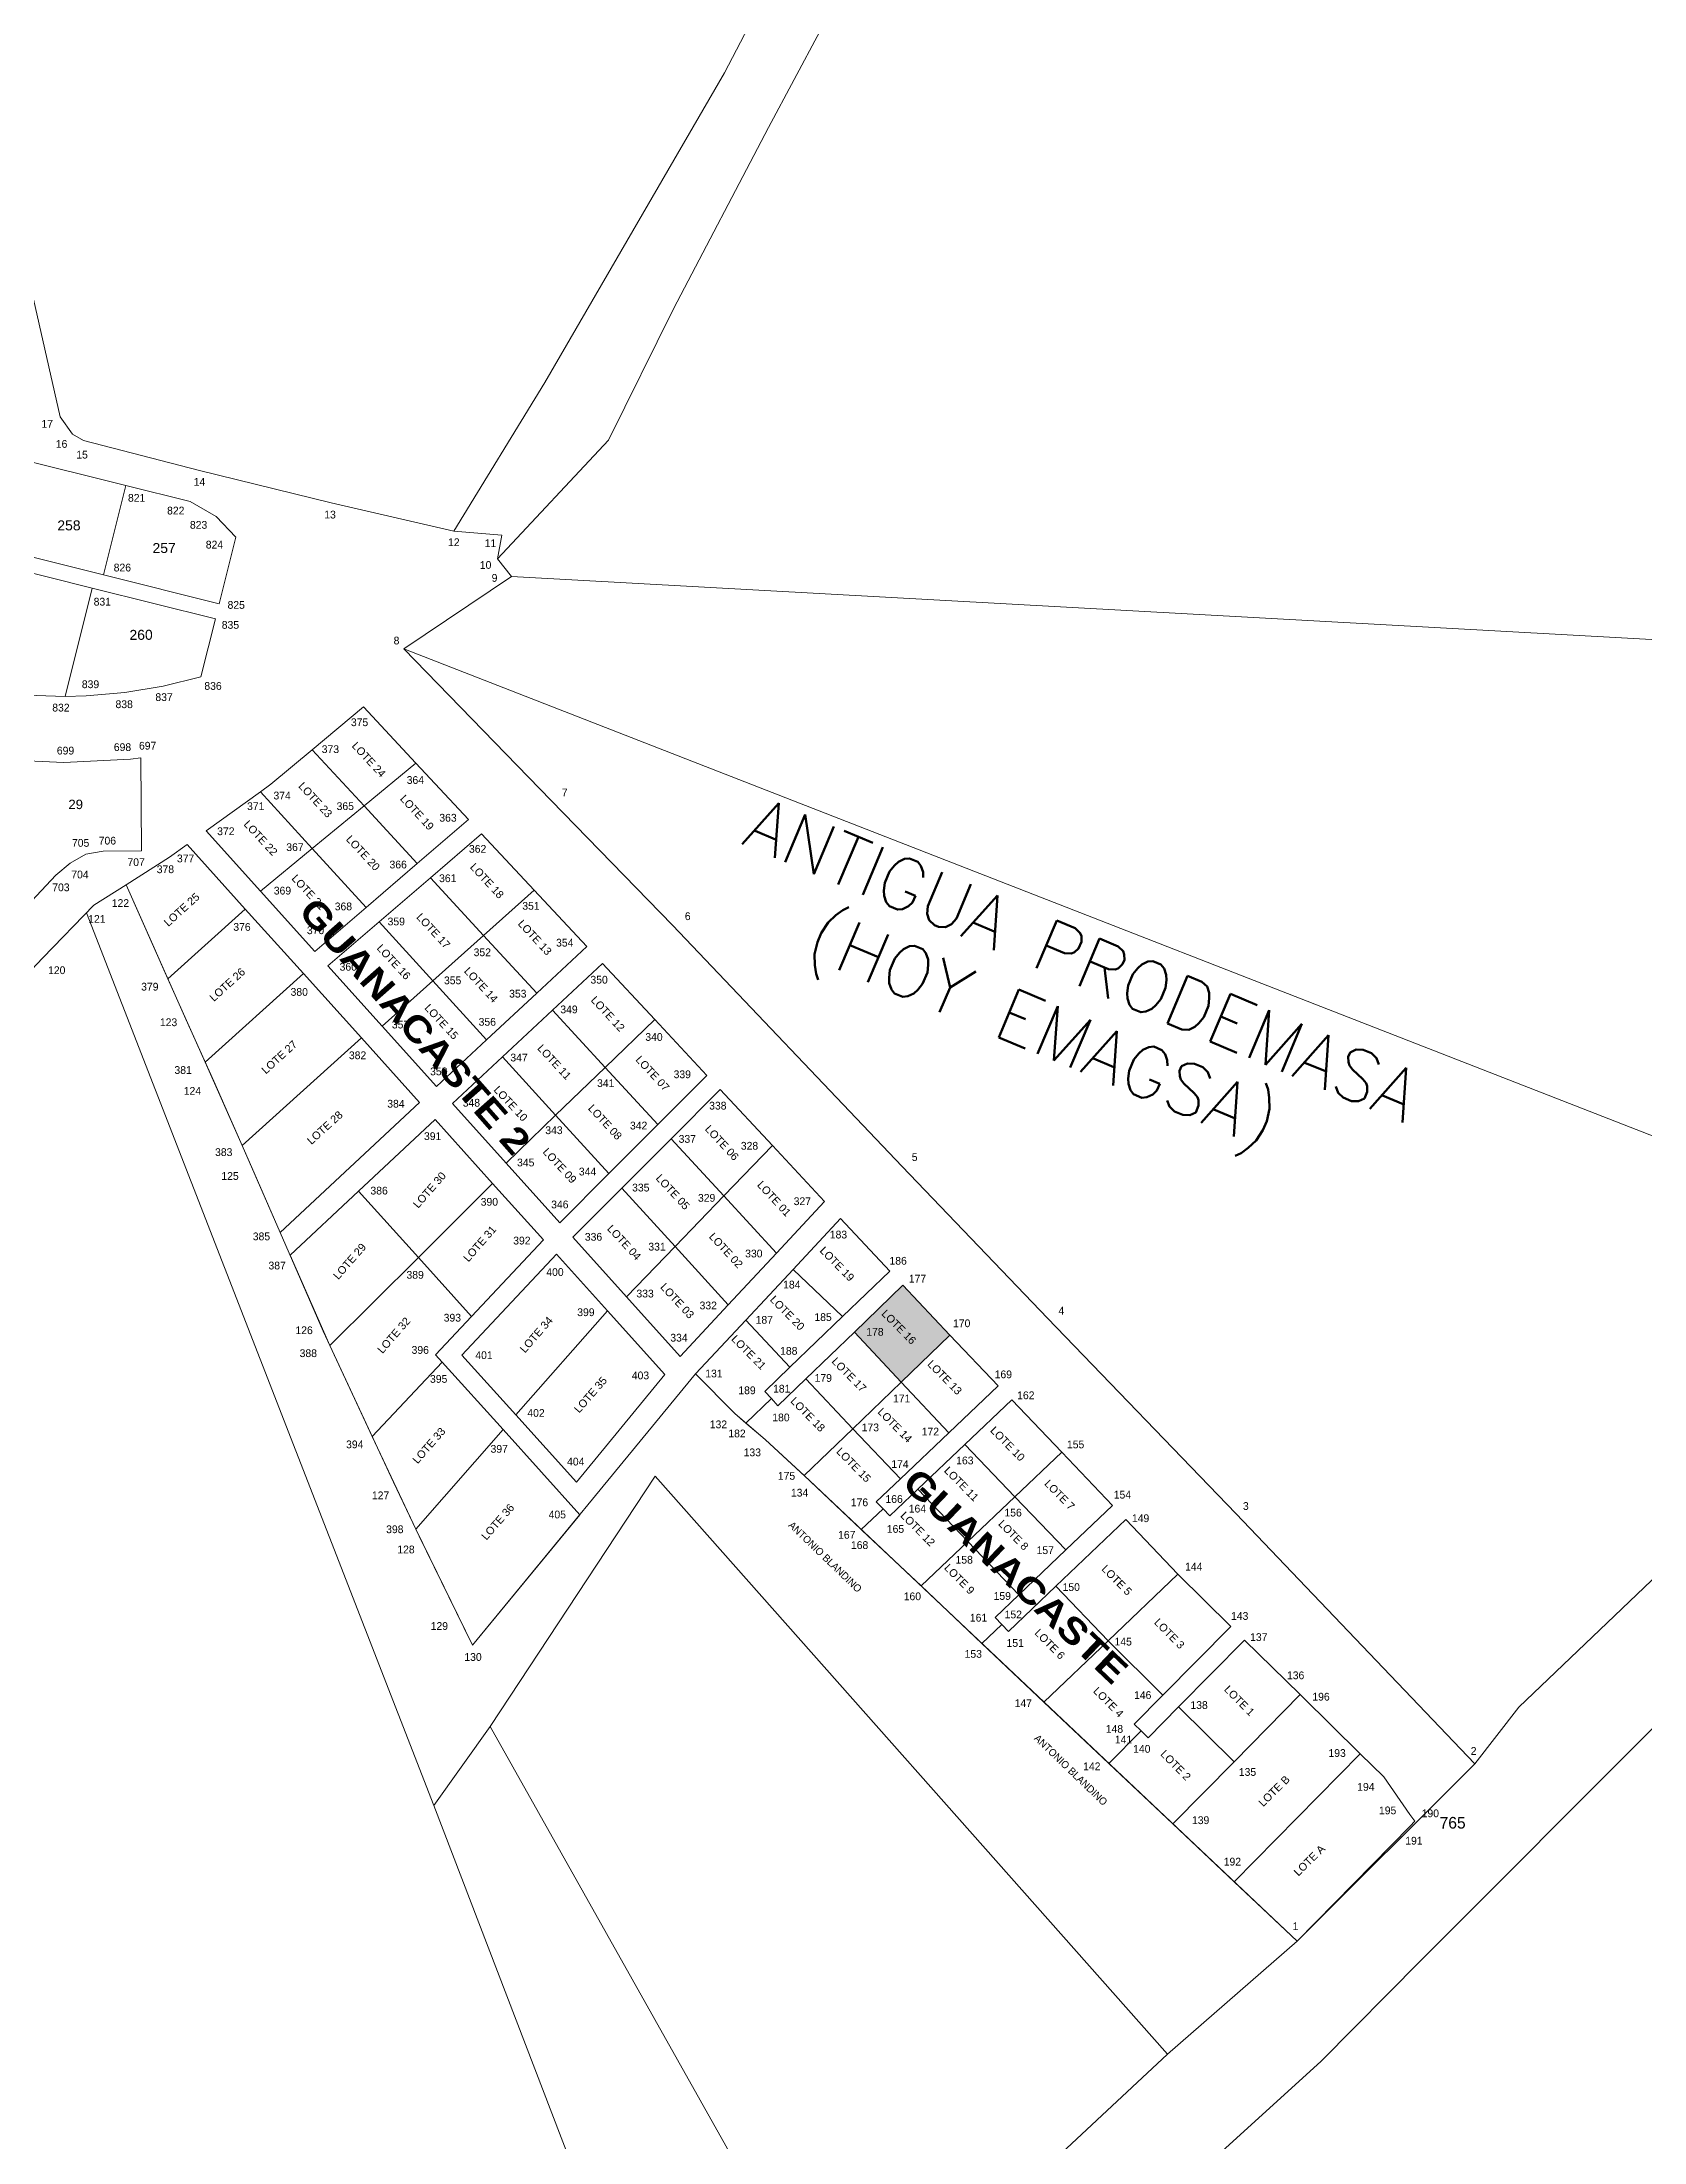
# Model space of a CAD drawing. Header units: millimetres. Extents: x 1956 to 636788, y 2654 to 1331964.
# Drawn here: x 635175 to 635587, y 1329918 to 1330459 of the extents above; entities that cross this region are included whole.
import ezdxf
from ezdxf.enums import TextEntityAlignment as Align

# ---------------------------------------------------------------- set-up
doc = ezdxf.new("R2010")
doc.units = ezdxf.units.MM
for name, color, linetype in [('2', 7, 'Continuous'), ('3', 7, 'Continuous'), ('Polígono', 2, 'Continuous'), ('textos_terrenos colindantes', 4, 'Continuous')]:
    doc.layers.add(name, color=color, linetype=linetype)
for name, color, linetype, lineweight in [('24. numeros lotes', 10, 'Continuous', 0), ('Cotas', 7, 'Continuous', 0), ('Pol-Lotes', 7, 'Continuous', 20)]:
    doc.layers.add(name, color=color, linetype=linetype, lineweight=lineweight)
doc.layers.add('Rotulación Grande', color=7, linetype='Continuous', lineweight=13, transparency=0.45)
doc.styles.add('Anotativo', font='arial.ttf')
doc.styles.add('ARIAL', font='arial.ttf', dxfattribs={"width": 0.8, "height": 0.039688})
doc.styles.add('Grande', font='ariblk.ttf', dxfattribs={"height": 5})
doc.styles.get("Standard").update_dxf_attribs({"font": 'TCCM____.TTF'})
doc.styles.add('style1', font='romans.shx')

msp = doc.modelspace()

# ---------------------------------------------------------------- hatches: boundary and pattern name
at = {"lineweight": 0}
h = msp.add_hatch(color=7, dxfattribs=at)
h.dxf.hatch_style = 1
h.paths.add_polyline_path([(635396.409, 1330138.71), (635383.907, 1330126.666), (635395.948, 1330113.795), (635408.45, 1330125.839)])
h.paths.add_polyline_path([(635389.955, 1330131.252), (635398.535, 1330122.556), (635400.745, 1330124.737), (635392.165, 1330133.432)], flags=24)
h.paths.add_polyline_path([(635387.376, 1330125.19), (635391.927, 1330125.19), (635391.927, 1330128.273), (635387.376, 1330128.273)], flags=24)

# ---------------------------------------------------------------- linework, layer by layer
at = {"color": 1, "lineweight": 0}
msp.add_lwpolyline([(635161.18, 1330208.724), (635174.903, 1330223.071), (635187.969, 1330236.611), (635196.287, 1330241.86), (635211.696, 1330207.265), (635218.897, 1330191.27), (635228.722, 1330169.071), (635247.04, 1330126.932), (635265.222, 1330088.023), (635271.787, 1330074.079), (635283.304, 1330050.553), (635285.517, 1330046.025), (635342.991, 1330115.876), (635353.063, 1330105.71), (635360.947, 1330098.958), (635372.29, 1330088.459), (635497.893, 1329969.785), (635543.709, 1330015.502), (635482.116, 1330079.942), (635433.619, 1330130.251), (635396.185, 1330169.306), (635337.007, 1330231.466), (635305.799, 1330263.538), (635267.827, 1330302.604), (635295.591, 1330321.293), (635291.96, 1330325.789), (635293.062, 1330331.961), (635280.753, 1330332.961), (635249.101, 1330340.242), (635215.204, 1330348.534), (635185.298, 1330356.302), (635182.526, 1330357.902), (635179.318, 1330362.416), (635172.476, 1330392.736)], dxfattribs=at)
for points in [[(635161.87, 1330328.833), (635167.617, 1330351.848), (635196.248, 1330344.699), (635190.501, 1330321.684)], [(635196.248, 1330344.699), (635212.847, 1330340.554), (635219.476, 1330336.699), (635224.566, 1330331.372), (635220.29, 1330314.247), (635190.501, 1330321.684)], [(635155.713, 1330292.575), (635163.627, 1330324.272), (635187.593, 1330318.288), (635180.619, 1330290.356), (635170.624, 1330290.669), (635160.682, 1330291.746)], [(635180.619, 1330290.356), (635187.593, 1330318.288), (635219.321, 1330310.366), (635215.59, 1330295.426), (635205.881, 1330293.032), (635196.017, 1330291.389), (635186.055, 1330290.514)], [(635257.415, 1330287.665), (635244.268, 1330276.647), (635257.609, 1330262.178), (635270.945, 1330273.161)], [(635200.124, 1330274.546), (635197.433, 1330274.213), (635180.268, 1330273.352), (635165.438, 1330274.04), (635161.958, 1330274.506), (635162.058, 1330261.274), (635162.246, 1330236.275), (635170.72, 1330236.339), (635178.189, 1330244.358), (635181.922, 1330247.449), (635185.907, 1330249.733), (635190.428, 1330250.549), (635200.305, 1330250.624)], [(635244.268, 1330276.647), (635233.627, 1330267.765), (635230.952, 1330265.807), (635244.274, 1330251.195), (635257.609, 1330262.178)], [(635284.475, 1330258.656), (635270.945, 1330273.161), (635257.609, 1330262.178), (635271.296, 1330247.334)], [(635230.952, 1330265.807), (635216.938, 1330255.737), (635230.938, 1330240.213), (635244.274, 1330251.195)], [(635271.296, 1330247.334), (635257.609, 1330262.178), (635244.274, 1330251.195), (635258.118, 1330236.011)], [(635227.002, 1330235.619), (635212.035, 1330252.214), (635207.486, 1330248.962), (635196.287, 1330241.86), (635207.037, 1330217.613)], [(635244.274, 1330251.195), (635230.938, 1330240.213), (635244.939, 1330224.688), (635258.118, 1330236.011)], [(635287.888, 1330254.997), (635274.688, 1330243.656), (635288.375, 1330228.811), (635301.418, 1330240.492)], [(635288.375, 1330228.811), (635274.688, 1330243.656), (635261.488, 1330232.315), (635275.332, 1330217.131)], [(635301.418, 1330240.492), (635288.375, 1330228.811), (635302.062, 1330213.967), (635314.948, 1330225.988)], [(635241.968, 1330219.023), (635227.002, 1330235.619), (635207.037, 1330217.613), (635216.672, 1330196.211)], [(635261.488, 1330232.315), (635248.288, 1330220.974), (635262.289, 1330205.45), (635275.332, 1330217.131)], [(635288.375, 1330228.811), (635275.332, 1330217.131), (635289.175, 1330201.946), (635302.062, 1330213.967)], [(635256.935, 1330202.428), (635241.968, 1330219.023), (635216.672, 1330196.211), (635226.219, 1330174.727)], [(635319.041, 1330221.6), (635306.142, 1330209.568), (635319.71, 1330194.848), (635332.479, 1330207.194)], [(635275.332, 1330217.131), (635262.289, 1330205.45), (635276.289, 1330189.926), (635289.175, 1330201.946)], [(635306.142, 1330209.568), (635293.244, 1330197.536), (635306.94, 1330182.502), (635319.71, 1330194.848)], [(635345.917, 1330192.789), (635332.479, 1330207.194), (635319.71, 1330194.848), (635333.277, 1330180.129)], [(635271.901, 1330185.832), (635256.935, 1330202.428), (635226.219, 1330174.727), (635235.995, 1330152.339)], [(635293.244, 1330197.536), (635280.345, 1330185.504), (635294.17, 1330170.156), (635306.94, 1330182.502)], [(635333.277, 1330180.129), (635319.71, 1330194.848), (635306.94, 1330182.502), (635320.636, 1330167.468)], [(635349.33, 1330189.13), (635336.669, 1330176.449), (635350.236, 1330161.729), (635362.768, 1330174.724)], [(635290.718, 1330164.968), (635275.92, 1330181.376), (635256.184, 1330162.966), (635271.582, 1330145.893)], [(635306.94, 1330182.502), (635294.17, 1330170.156), (635307.996, 1330154.808), (635320.636, 1330167.468)], [(635336.669, 1330176.449), (635324.007, 1330163.768), (635337.704, 1330148.734), (635350.236, 1330161.729)], [(635376.206, 1330160.318), (635362.768, 1330174.724), (635350.236, 1330161.729), (635363.803, 1330147.009)], [(635303.835, 1330150.422), (635290.718, 1330164.968), (635271.582, 1330145.893), (635285.299, 1330130.682)], [(635337.704, 1330148.734), (635324.007, 1330163.768), (635311.347, 1330151.088), (635325.172, 1330135.74)], [(635256.184, 1330162.966), (635238.533, 1330146.501), (635248.794, 1330123.178), (635271.582, 1330145.893)], [(635363.803, 1330147.009), (635350.236, 1330161.729), (635337.704, 1330148.734), (635351.4, 1330133.701)], [(635380.309, 1330155.92), (635368.106, 1330142.825), (635380.85, 1330130.664), (635392.993, 1330142.362)], [(635337.704, 1330148.734), (635325.172, 1330135.74), (635338.997, 1330120.392), (635351.4, 1330133.701)], [(635285.299, 1330130.682), (635271.582, 1330145.893), (635248.794, 1330123.178), (635259.722, 1330099.792), (635277.711, 1330118.95), (635276.031, 1330120.813)], [(635320.313, 1330132.151), (635307.195, 1330146.696), (635282.826, 1330120.744), (635296.732, 1330105.324)], [(635380.85, 1330130.664), (635368.106, 1330142.825), (635355.911, 1330129.74), (635367.279, 1330117.59)], [(635408.45, 1330125.839), (635396.409, 1330138.71), (635383.907, 1330126.666), (635395.948, 1330113.795)], [(635335.111, 1330115.742), (635320.313, 1330132.151), (635296.732, 1330105.324), (635312.318, 1330088.041)], [(635355.911, 1330129.74), (635342.991, 1330115.876), (635353.063, 1330105.71), (635355.968, 1330103.222), (635362.505, 1330109.519), (635360.796, 1330111.345), (635367.279, 1330117.59)], [(635383.907, 1330126.666), (635371.415, 1330114.632), (635383.456, 1330101.761), (635395.948, 1330113.795)], [(635420.948, 1330112.801), (635408.45, 1330125.839), (635395.948, 1330113.795), (635408.21, 1330100.687)], [(635293.409, 1330101.544), (635277.711, 1330118.95), (635259.722, 1330099.792), (635270.908, 1330075.946)], [(635371.415, 1330114.632), (635364.213, 1330107.693), (635362.505, 1330109.519), (635355.968, 1330103.222), (635360.947, 1330098.958), (635370.943, 1330089.706), (635383.456, 1330101.761)], [(635408.21, 1330100.687), (635395.948, 1330113.795), (635383.456, 1330101.761), (635395.799, 1330088.884)], [(635424.408, 1330109.191), (635412.328, 1330097.703), (635425.223, 1330084.25), (635437.303, 1330095.738)], [(635313.169, 1330079.632), (635293.409, 1330101.544), (635270.908, 1330075.946), (635285.517, 1330046.025)], [(635383.456, 1330101.761), (635370.943, 1330089.706), (635385.678, 1330075.809), (635391.271, 1330081.128), (635389.541, 1330082.933), (635395.799, 1330088.884)], [(635425.223, 1330084.25), (635412.328, 1330097.703), (635400.248, 1330086.215), (635413.143, 1330072.762)], [(635450.375, 1330082.018), (635437.303, 1330095.738), (635425.223, 1330084.25), (635438.347, 1330070.558)], [(635400.248, 1330086.215), (635393.001, 1330079.323), (635391.271, 1330081.128), (635385.678, 1330075.809), (635385.918, 1330075.583), (635401.063, 1330061.273), (635413.143, 1330072.762)], [(635438.347, 1330070.558), (635425.223, 1330084.25), (635413.143, 1330072.762), (635426.262, 1330058.992)], [(635449.212, 1330047.155), (635467.213, 1330064.344), (635453.808, 1330078.383), (635435.761, 1330061.22)], [(635426.262, 1330058.992), (635413.143, 1330072.762), (635401.063, 1330061.273), (635416.749, 1330046.452), (635421.856, 1330051.329), (635420.132, 1330053.139)], [(635432.697, 1330031.384), (635449.212, 1330047.155), (635435.761, 1330061.22), (635423.581, 1330049.518), (635421.856, 1330051.329), (635416.749, 1330046.452)], [(635480.847, 1330050.846), (635467.213, 1330064.344), (635449.212, 1330047.155), (635463.348, 1330033.164)], [(635463.348, 1330033.164), (635449.212, 1330047.155), (635432.697, 1330031.384), (635449.444, 1330015.561), (635457.739, 1330023.942), (635455.962, 1330025.701)], [(635481.671, 1330016.016), (635498.71, 1330033.314), (635484.401, 1330047.329), (635467.395, 1330030.145)], [(635465.903, 1330000.01), (635481.671, 1330016.016), (635467.395, 1330030.145), (635459.516, 1330022.184), (635457.739, 1330023.942), (635449.444, 1330015.561)], [(635498.71, 1330033.314), (635499.315, 1330032.719), (635514.191, 1330018.05), (635481.705, 1329985.08), (635465.903, 1330000.01), (635481.671, 1330016.016)], [(635528.269, 1330000.691), (635526.999, 1329999.421), (635497.893, 1329969.785), (635481.705, 1329985.08), (635514.191, 1330018.05), (635520.221, 1330012.11), (635526.981, 1330002.453)]]:
    msp.add_lwpolyline(points, close=True, dxfattribs=at)
at = {"color": 0, "lineweight": 0}
msp.add_lwpolyline([(635396.409, 1330138.71), (635408.45, 1330125.839), (635395.948, 1330113.795), (635383.907, 1330126.666), (635396.409, 1330138.71)], dxfattribs=at)
at = {"layer": '2', "color": 1, "lineweight": 0}
for p, q in [((635598.519, 1330304.524), (635295.591, 1330321.293)), ((635186.109, 1330234.684), (635275.549, 1330004.758)), ((635290.052, 1330025.074), (635332.548, 1330089.579)), ((635464.501, 1329940.722), (635332.548, 1330089.579)), ((635275.549, 1330004.758), (635290.052, 1330025.074)), ((635290.052, 1330025.074), (635382.102, 1329861.526)), ((635529.817, 1329964.785), (635591.11, 1330026.216)), ((635275.549, 1330004.758), (635344.21, 1329825.99)), ((635464.501, 1329940.722), (635497.893, 1329969.785)), ((635504.13, 1329938.892), (635529.817, 1329964.785)), ((635409.061, 1329888.942), (635464.501, 1329940.722)), ((635472.853, 1329910.465), (635504.13, 1329938.892))]:
    msp.add_line(p, q, dxfattribs=at)
for points in [[(635596.781, 1330691.3), (635543.16, 1330675.355), (635477.34, 1330657.138), (635456.216, 1330622.089), (635422.868, 1330559.859), (635388.238, 1330486.449), (635361.764, 1330436.92), (635337.325, 1330390.183), (635320.521, 1330356.399), (635291.96, 1330325.789)], [(635280.753, 1330332.961), (635304.137, 1330371.237), (635350.46, 1330450.988), (635381.264, 1330510.17), (635404.684, 1330554.366), (635422.766, 1330595.773), (635432.451, 1330624.228)], [(635543.709, 1330015.502), (635555.038, 1330030.074), (635608.19, 1330080.841), (635658.29, 1330128.562), (635673.295, 1330143.031)]]:
    msp.add_lwpolyline(points, dxfattribs=at)
at = {"layer": '3', "color": 1, "lineweight": 0}
msp.add_lwpolyline([(635267.827, 1330302.604), (635668.042, 1330146.533)], dxfattribs=at)

# ---------------------------------------------------------------- texts
at = {"layer": '24. numeros lotes', "color": 1, "lineweight": 0}
for s, height, rotation, style, p in [('258', 2.5712, 0.43167, 'ARIAL', (635181.594, 1330334.436)), ('257', 2.5712, 0.43167, 'ARIAL', (635206.109, 1330328.612)), ('260', 2.5712, 0.43167, 'ARIAL', (635200.169, 1330306.247)), ('LOTE 24', 2, 312.79994, 'Anotativo', (635258.833, 1330274.123)), ('LOTE 23', 2, 312.79994, 'Anotativo', (635245.07, 1330263.753)), ('29', 2.4315, 0.43167, 'ARIAL', (635183.333, 1330262.581)), ('LOTE 19', 2, 312.79994, 'Anotativo', (635271.248, 1330260.492)), ('LOTE 22', 2, 312.79994, 'Anotativo', (635230.978, 1330253.929)), ('LOTE 20', 2, 312.79994, 'Anotativo', (635257.337, 1330250.066)), ('LOTE 18', 2, 312.79994, 'Anotativo', (635289.268, 1330242.906)), ('LOTE 25', 2, 42.26577, 'Anotativo', (635210.646, 1330235.473)), ('LOTE 21', 2, 312.79994, 'Anotativo', (635243.322, 1330239.957)), ('LOTE 17', 2, 312.79994, 'Anotativo', (635275.461, 1330230.008)), ('LOTE 13', 2, 312.79994, 'Anotativo', (635301.595, 1330228.305)), ('LOTE 16', 2, 312.79994, 'Anotativo', (635265.255, 1330222.01)), ('LOTE 26', 2, 42.26577, 'Anotativo', (635222.381, 1330216.149)), ('LOTE 14', 2, 312.79994, 'Anotativo', (635287.737, 1330216.103)), ('LOTE 12', 2, 312.79994, 'Anotativo', (635320.395, 1330208.647)), ('LOTE 15', 2, 312.79994, 'Anotativo', (635277.562, 1330206.613)), ('LOTE 27', 2, 42.26577, 'Anotativo', (635235.768, 1330197.486)), ('LOTE 11', 2, 312.79994, 'Anotativo', (635306.62, 1330196.219)), ('LOTE 07', 2, 312.79994, 'Anotativo', (635331.919, 1330193.291)), ('LOTE 10', 2, 312.79994, 'Anotativo', (635295.364, 1330185.522)), ('LOTE 08', 2, 312.79994, 'Anotativo', (635319.672, 1330180.747)), ('LOTE 28', 2, 42.26577, 'Anotativo', (635247.503, 1330179.319)), ('LOTE 06', 2, 312.79994, 'Anotativo', (635349.783, 1330175.43)), ('LOTE 09', 2, 312.79994, 'Anotativo', (635308.008, 1330169.548)), ('LOTE 30', 2, 48.93621, 'Anotativo', (635274.451, 1330163.269)), ('LOTE 05', 2, 312.79994, 'Anotativo', (635337.122, 1330162.749)), ('LOTE 01', 2, 312.79994, 'Anotativo', (635363.221, 1330161.024)), ('LOTE 31', 2, 48.93621, 'Anotativo', (635287.397, 1330149.437)), ('LOTE 04', 2, 312.79994, 'Anotativo', (635324.59, 1330149.754)), ('LOTE 29', 2, 48.93621, 'Anotativo', (635253.885, 1330144.899)), ('LOTE 02', 2, 312.79994, 'Anotativo', (635350.818, 1330147.715)), ('LOTE 03', 2, 312.79994, 'Anotativo', (635338.286, 1330134.72)), ('LOTE 32', 2, 48.93621, 'Anotativo', (635265.259, 1330125.841)), ('LOTE 34', 2, 48.93621, 'Anotativo', (635301.964, 1330126.01)), ('LOTE 35', 2, 48.93621, 'Anotativo', (635315.921, 1330110.533)), ('LOTE 33', 2, 48.93621, 'Anotativo', (635274.31, 1330097.448)), ('LOTE 36', 2, 48.93621, 'Anotativo', (635292.039, 1330077.789)), ('LOTE 5', 2, 314.617, 'Anotativo', (635451.487, 1330062.782)), ('LOTE 6', 2, 314.617, 'Anotativo', (635434.229, 1330046.302)), ('LOTE 3', 2, 314.617, 'Anotativo', (635465.03, 1330049)), ('LOTE 4', 2, 314.617, 'Anotativo', (635449.328, 1330031.358)), ('LOTE 1', 2, 314.617, 'Anotativo', (635483.053, 1330031.729)), ('LOTE 2', 2, 314.617, 'Anotativo', (635466.649, 1330015.077))]:
    msp.add_text(s, height=height, rotation=rotation, dxfattribs=dict(at, style=style)).set_placement(p, align=Align.MIDDLE_CENTER)
at = {"layer": '24. numeros lotes', "color": 1, "lineweight": 0, "style": 'Anotativo'}
for s, rotation, p in [('LOTE 19', 314.617, (635375.507, 1330148.192)), ('LOTE 20', 314.617, (635362.702, 1330135.565)), ('LOTE 16', 314.617, (635391.423, 1330131.973)), ('LOTE 21', 314.617, (635352.75, 1330125.423)), ('LOTE 17', 314.617, (635378.6, 1330119.673)), ('LOTE 13', 314.617, (635403.236, 1330118.966)), ('LOTE 18', 314.617, (635367.98, 1330109.444)), ('LOTE 14', 314.617, (635390.414, 1330106.666)), ('LOTE 10', 314.617, (635419.426, 1330101.875)), ('LOTE 15', 314.617, (635379.793, 1330096.437)), ('LOTE 11', 314.617, (635407.542, 1330091.536)), ('LOTE 7', 314.617, (635433.378, 1330088.164)), ('LOTE 12', 314.617, (635396.296, 1330079.952)), ('LOTE 8', 314.617, (635421.494, 1330077.825)), ('LOTE 9', 314.617, (635407.568, 1330066.477)), ('LOTE B', 44.617, (635488.457, 1330004.982)), ('LOTE A', 44.617, (635497.533, 1329987.107))]:
    msp.add_text(s, height=2, rotation=rotation, dxfattribs=at).set_placement(p, align=Align.MIDDLE_LEFT)
at = {"layer": 'Cotas', "color": 1, "lineweight": 0}
for p in [(635366.747, 1330076.734), (635430.004, 1330021.848)]:
    msp.add_text('ANTONIO BLANDINO', height=1.875, rotation=316.04926, dxfattribs=at).set_placement(p)
at = {"layer": 'Pol-Lotes', "color": 1, "lineweight": 0}
for s, p in [('17', (635177.491, 1330361.601)), ('16', (635181.18, 1330356.423)), ('826', (635197.579, 1330324.576)), ('123', (635209.479, 1330207.467)), ('126', (635244.386, 1330128.133)), ('132', (635351.11, 1330103.894)), ('127', (635264.089, 1330085.609)), ('128', (635270.633, 1330071.675)), ('195', (635523.464, 1330004.468))]:
    msp.add_text(s, height=2, dxfattribs=at).set_placement(p, align=Align.TOP_RIGHT)
for s, p in [('15', (635186.449, 1330352.651)), ('14', (635216.689, 1330345.651)), ('13', (635250.335, 1330337.219)), ('12', (635282.206, 1330330.091)), ('365', (635254.994, 1330262.119)), ('372', (635224.232, 1330255.659)), ('367', (635242.036, 1330251.56)), ('369', (635238.813, 1330240.368)), ('352', (635290.287, 1330224.482)), ('120', (635180.675, 1330219.864)), ('360', (635255.765, 1330220.753)), ('355', (635282.653, 1330217.255)), ('357', (635269.216, 1330205.869)), ('358', (635279.069, 1330193.805)), ('341', (635322.08, 1330190.784)), ('348', (635287.473, 1330185.733)), ('343', (635308.738, 1330178.656)), ('345', (635301.473, 1330170.342)), ('329', (635348.069, 1330161.232)), ('336', (635318.934, 1330151.202)), ('331', (635335.285, 1330148.663)), ('387', (635237.443, 1330143.804)), ('333', (635332.21, 1330136.588)), ('184', (635370.002, 1330138.891)), ('187', (635362.92, 1330129.82)), ('178', (635391.413, 1330126.727)), ('396', (635274.305, 1330122.064)), ('401', (635290.725, 1330120.717)), ('179', (635378.108, 1330114.857)), ('189', (635358.464, 1330111.667)), ('171', (635398.301, 1330109.568)), ('182', (635355.89, 1330100.556)), ('173', (635390.232, 1330102.108)), ('163', (635414.569, 1330093.603)), ('175', (635368.636, 1330089.634)), ('176', (635387.436, 1330082.814)), ('164', (635402.352, 1330081.197)), ('156', (635426.997, 1330080.168)), ('167', (635384.16, 1330074.449)), ('158', (635414.404, 1330068.028)), ('160', (635401.059, 1330058.607)), ('161', (635418.095, 1330053.099)), ('153', (635416.742, 1330043.785)), ('147', (635429.631, 1330031.078)), ('142', (635447.269, 1330014.82))]:
    msp.add_text(s, height=2, dxfattribs=at).set_placement(p, align=Align.MIDDLE_RIGHT)
for s, p in [('821', (635201.259, 1330339.928)), ('704', (635186.658, 1330242.921)), ('703', (635181.752, 1330239.613)), ('121', (635191.015, 1330231.477))]:
    msp.add_text(s, height=2, dxfattribs=at).set_placement(p, align=Align.BOTTOM_RIGHT)
for s, p in [('822', (635209.101, 1330336.646)), ('9', (635291.21, 1330319.315)), ('364', (635270.815, 1330267.256)), ('705', (635184.6, 1330251.062)), ('706', (635191.487, 1330251.638)), ('377', (635211.637, 1330247.053)), ('361', (635279.159, 1330241.956)), ('122', (635194.854, 1330235.558)), ('340', (635332.275, 1330201.074)), ('391', (635275.263, 1330175.534)), ('328', (635356.877, 1330173.049)), ('335', (635328.87, 1330162.283)), ('400', (635306.773, 1330140.523)), ('177', (635400.145, 1330138.833)), ('170', (635411.53, 1330127.322)), ('131', (635347.715, 1330114.398)), ('181', (635365.172, 1330110.481)), ('155', (635440.871, 1330096.132)), ('166', (635394.119, 1330082.063)), ('152', (635424.816, 1330052.337))]:
    msp.add_text(s, height=2, dxfattribs=at).set_placement(p, align=Align.BOTTOM_CENTER)
for s, p in [('823', (635212.749, 1330332.97)), ('11', (635288.66, 1330328.244)), ('697', (635199.627, 1330276.091)), ('363', (635276.987, 1330257.536)), ('349', (635308.157, 1330208.176)), ('347', (635295.288, 1330195.773)), ('338', (635346.485, 1330183.383)), ('337', (635338.626, 1330174.819)), ('386', (635259.24, 1330161.502)), ('183', (635377.559, 1330150.179)), ('169', (635420.022, 1330114.182)), ('133', (635355.366, 1330094.082)), ('134', (635367.543, 1330083.7)), ('149', (635455.374, 1330077.116)), ('168', (635383.001, 1330070.208)), ('137', (635485.817, 1330046.503)), ('194', (635513.401, 1330007.937))]:
    msp.add_text(s, height=2, dxfattribs=at).set_placement(p, align=Align.BOTTOM_LEFT)
for s, p in [('824', (635216.835, 1330329.482)), ('831', (635187.957, 1330314.785)), ('835', (635220.95, 1330308.808)), ('375', (635254.214, 1330283.736)), ('373', (635246.7, 1330276.802)), ('7', (635308.531, 1330265.642)), ('371', (635227.471, 1330262.117)), ('362', (635284.625, 1330251.118)), ('707', (635196.653, 1330247.691)), ('351', (635298.359, 1330236.447)), ('6', (635340.222, 1330233.779)), ('376', (635223.928, 1330231.022)), ('359', (635263.667, 1330232.418)), ('354', (635307.059, 1330226.958)), ('350', (635315.906, 1330217.421)), ('380', (635238.675, 1330214.279)), ('382', (635253.7, 1330197.953)), ('339', (635337.328, 1330193.056)), ('124', (635211.163, 1330188.793)), ('384', (635263.578, 1330185.478)), ('5', (635398.666, 1330171.735)), ('125', (635220.85, 1330166.871)), ('390', (635287.647, 1330160.214)), ('327', (635368.258, 1330160.371)), ('392', (635296.016, 1330150.228)), ('389', (635268.527, 1330141.411)), ('186', (635392.924, 1330145.027)), ('399', (635312.506, 1330131.78)), ('4', (635436.459, 1330132.175)), ('395', (635274.587, 1330114.606)), ('403', (635326.562, 1330115.505)), ('162', (635425.814, 1330110.383)), ('397', (635290.181, 1330096.589)), ('154', (635450.696, 1330084.79)), ('3', (635483.962, 1330081.866)), ('405', (635305.141, 1330079.68)), ('144', (635469.07, 1330066.258)), ('150', (635437.51, 1330060.98)), ('129', (635274.758, 1330050.956)), ('143', (635480.9, 1330053.546)), ('145', (635450.895, 1330046.944)), ('136', (635495.31, 1330038.257)), ('146', (635455.919, 1330033.167)), ('196', (635501.849, 1330032.758)), ('138', (635470.438, 1330030.602)), ('148', (635448.639, 1330024.466)), ('141', (635450.975, 1330021.72)), ('140', (635455.691, 1330019.318)), ('193', (635505.993, 1330018.249)), ('2', (635542.641, 1330018.774)), ('190', (635530.003, 1330002.716)), ('1', (635496.755, 1329973.656))]:
    msp.add_text(s, height=2, dxfattribs=at).set_placement(p, align=Align.MIDDLE_LEFT)
for s, p in [('10', (635288.905, 1330325.238)), ('8', (635265.96, 1330305.777)), ('839', (635187.143, 1330294.519)), ('838', (635195.816, 1330289.373)), ('837', (635206.09, 1330291.211)), ('699', (635180.708, 1330277.43)), ('698', (635195.386, 1330278.322)), ('366', (635266.389, 1330248.088)), ('368', (635252.274, 1330237.3)), ('370', (635245.104, 1330231.159)), ('379', (635202.423, 1330216.624)), ('353', (635297.2, 1330214.828)), ('356', (635289.344, 1330207.57)), ('381', (635210.993, 1330195.156)), ('342', (635328.318, 1330180.849)), ('383', (635221.459, 1330174.015)), ('344', (635315.148, 1330169.008)), ('346', (635308.023, 1330160.539)), ('385', (635231.173, 1330152.314)), ('330', (635357.993, 1330147.9)), ('393', (635280.339, 1330131.372)), ('332', (635346.247, 1330134.524)), ('185', (635375.823, 1330131.528)), ('334', (635338.71, 1330126.221)), ('388', (635243.243, 1330122.227)), ('188', (635366.993, 1330122.825)), ('402', (635301.89, 1330106.841)), ('180', (635364.978, 1330105.679)), ('394', (635255.199, 1330098.744)), ('172', (635403.459, 1330102.044)), ('404', (635312.119, 1330094.304)), ('174', (635395.636, 1330093.669)), ('165', (635394.475, 1330076.97)), ('398', (635265.522, 1330076.874)), ('157', (635433.045, 1330071.493)), ('159', (635421.978, 1330059.7)), ('151', (635425.305, 1330047.597)), ('130', (635285.665, 1330043.982)), ('139', (635473.074, 1330001.946)), ('192', (635481.253, 1329991.272))]:
    msp.add_text(s, height=2, dxfattribs=at).set_placement(p, align=Align.TOP_CENTER)
for s, p in [('825', (635222.441, 1330314.956)), ('836', (635216.468, 1330294.09)), ('832', (635177.291, 1330288.5)), ('374', (635234.267, 1330265.856)), ('378', (635204.207, 1330246.869)), ('135', (635482.909, 1330014.369)), ('191', (635525.776, 1329996.665))]:
    msp.add_text(s, height=2, dxfattribs=at).set_placement(p, align=Align.TOP_LEFT)
at = {"layer": 'Polígono', "color": 1, "lineweight": 0}
msp.add_text('765', height=3, dxfattribs=at).set_placement((635541.323, 1330001.785), align=Align.TOP_RIGHT)
at = {"layer": 'Rotulación Grande', "color": 1, "lineweight": 0, "style": 'Grande'}
for s, height, rotation, p in [('GUANACASTE 2', 6.66667, 311.36517, (635270.716, 1330205.455)), ('GUANACASTE', 6.6667, 316.47447, (635425.42, 1330063.842))]:
    msp.add_text(s, height=height, rotation=rotation, dxfattribs=at).set_placement(p, align=Align.MIDDLE_CENTER)
at = {"layer": 'textos_terrenos colindantes', "color": 7, "lineweight": 9, "style": 'style1'}
for s, p in [('ANTIGUA PRODEMASA', (635354.484, 1330252.587)), ('(HOY EMAGSA)', (635370.531, 1330223.901))]:
    msp.add_text(s, height=13.33221, rotation=337.12635, dxfattribs=at).set_placement(p)

doc.saveas('drawing.dxf')
